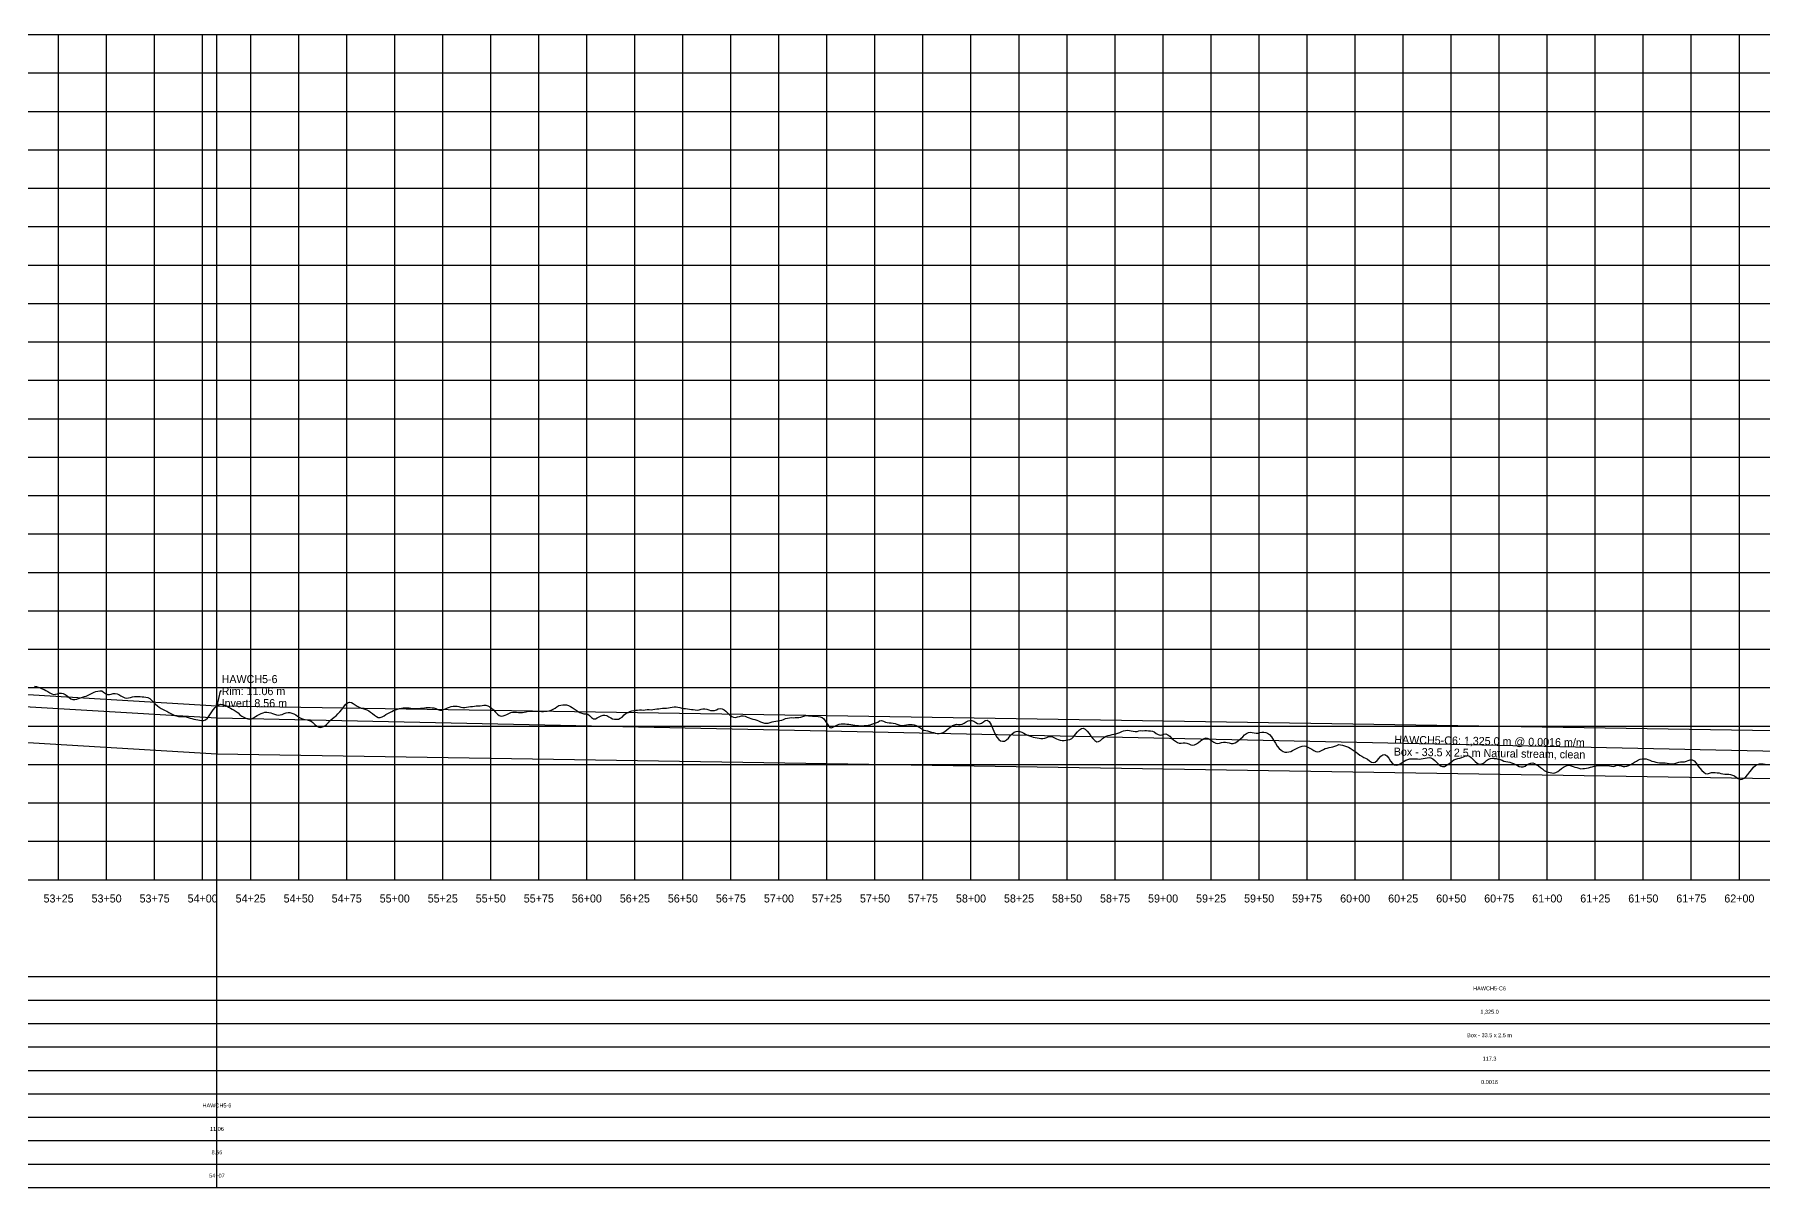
# Model space of a CAD drawing. Extents: x -64 to 7102, y -140 to 462.
# Drawn here: x 5313 to 6213, y -140 to 460 of the extents above; entities that cross this region are included whole.
import ezdxf
from ezdxf.enums import TextEntityAlignment as Align

# ---------------------------------------------------------------- set-up
doc = ezdxf.new("R2010")
doc.units = 0
for name, color, linetype in [('Annotation', 7, 'Continuous'), ('Annotation_Table', 254, 'Continuous'), ('Crown', 7, 'Continuous'), ('Grid', 254, 'Continuous'), ('Grid_Text', 7, 'Continuous'), ('Ground_Elevation', 3, 'Continuous'), ('Hydraulic_Grade', 5, 'Continuous'), ('Invert', 7, 'Continuous'), ('Structure', 7, 'Continuous')]:
    doc.layers.add(name, color=color, linetype=linetype)

msp = doc.modelspace()

# ---------------------------------------------------------------- linework, layer by layer
at = {"layer": 'Annotation', "color": 0}
msp.add_lwpolyline([(5409.88, 118.18), (5409.14, 118.18), (5407.44, 110.56)], dxfattribs=at)
msp.add_lwpolyline([(5407.44, 110.56), (5407.24, 111.54), (5408.03, 111.36)], close=True, dxfattribs=at)
at = {"layer": 'Annotation_Table', "color": 254}
for points in [[(5407.44, -140.21), (5407.44, 460)], [(-25, -30.48), (7074.95, -30.48)], [(-25, -42.67), (7074.95, -42.67)], [(-25, -54.86), (7074.95, -54.86)], [(-25, -67.06), (7074.95, -67.06)], [(-25, -79.25), (7074.95, -79.25)], [(-25, -91.44), (7074.95, -91.44)], [(-25, -103.63), (7074.95, -103.63)], [(-25, -115.82), (7074.95, -115.82)], [(-25, -128.02), (7074.95, -128.02)], [(-25, -140.21), (7074.95, -140.21)]]:
    msp.add_lwpolyline(points, dxfattribs=at)
at = {"layer": 'Crown', "color": 0}
for points in [[(3594.33, 219.29), (5407.44, 110.56)], [(5407.44, 110.56), (5407.44, 110.56)], [(5407.44, 110.56), (6732.45, 89.49)]]:
    msp.add_lwpolyline(points, dxfattribs=at)
at = {"layer": 'Grid', "color": 254}
for points in [[(-25, 460), (7075, 460)], [(5325, 20), (5325, 460)], [(5350, 20), (5350, 460)], [(5375, 20), (5375, 460)], [(5400, 20), (5400, 460)], [(5425, 20), (5425, 460)], [(5450, 20), (5450, 460)], [(5475, 20), (5475, 460)], [(5500, 20), (5500, 460)], [(5525, 20), (5525, 460)], [(5550, 20), (5550, 460)], [(5575, 20), (5575, 460)], [(5600, 20), (5600, 460)], [(5625, 20), (5625, 460)], [(5650, 20), (5650, 460)], [(5675, 20), (5675, 460)], [(5700, 20), (5700, 460)], [(5725, 20), (5725, 460)], [(5750, 20), (5750, 460)], [(5775, 20), (5775, 460)], [(5800, 20), (5800, 460)], [(5825, 20), (5825, 460)], [(5850, 20), (5850, 460)], [(5875, 20), (5875, 460)], [(5900, 20), (5900, 460)], [(5925, 20), (5925, 460)], [(5950, 20), (5950, 460)], [(5975, 20), (5975, 460)], [(6000, 20), (6000, 460)], [(6025, 20), (6025, 460)], [(6050, 20), (6050, 460)], [(6075, 20), (6075, 460)], [(6100, 20), (6100, 460)], [(6125, 20), (6125, 460)], [(6150, 20), (6150, 460)], [(6175, 20), (6175, 460)], [(6200, 20), (6200, 460)], [(-25, 440), (7075, 440)], [(-25, 420), (7075, 420)], [(-25, 400), (7075, 400)], [(-25, 380), (7075, 380)], [(-25, 360), (7075, 360)], [(-25, 340), (7075, 340)], [(-25, 320), (7075, 320)], [(-25, 300), (7075, 300)], [(-25, 280), (7075, 280)], [(-25, 260), (7075, 260)], [(-25, 240), (7075, 240)], [(-25, 220), (7075, 220)], [(-25, 200), (7075, 200)], [(-25, 180), (7075, 180)], [(-25, 160), (7075, 160)], [(-25, 140), (7075, 140)], [(-25, 120), (7075, 120)], [(-25, 100), (7075, 100)], [(-25, 80), (7075, 80)], [(-25, 60), (7075, 60)], [(-25, 40), (7075, 40)], [(-25, 20), (7075, 20)]]:
    msp.add_lwpolyline(points, dxfattribs=at)
at = {"layer": 'Ground_Elevation', "color": 3}
msp.add_lwpolyline([(5312.44, 120.78), (5313.44, 120.55), (5314.44, 120.24), (5315.44, 119.91), (5316.44, 119.45), (5317.44, 118.98), (5318.44, 118.53), (5319.44, 118.01), (5320.44, 117.32), (5321.44, 116.74), (5322.44, 116.44), (5323.44, 116.56), (5324.44, 116.85), (5325.44, 117.08), (5326.44, 117.13), (5327.44, 116.97), (5328.44, 116.48), (5329.44, 115.71), (5330.44, 114.81), (5331.44, 114.14), (5332.44, 113.78), (5333.44, 113.74), (5334.44, 113.91), (5335.44, 114.29), (5336.44, 114.73), (5337.44, 115.08), (5338.44, 115.31), (5339.44, 115.61), (5340.44, 116.12), (5341.44, 116.67), (5342.44, 117.18), (5343.44, 117.59), (5344.44, 117.93), (5345.44, 118.22), (5346.44, 118.39), (5347.44, 118.25), (5348.44, 117.68), (5349.44, 116.97), (5350.44, 116.47), (5351.44, 116.42), (5352.44, 116.64), (5353.44, 116.88), (5354.44, 116.95), (5355.44, 116.77), (5356.44, 116.37), (5357.44, 115.8), (5358.44, 115.14), (5359.44, 114.63), (5360.44, 114.45), (5361.44, 114.61), (5362.44, 114.91), (5363.44, 115.23), (5364.44, 115.41), (5365.44, 115.44), (5366.44, 115.42), (5367.44, 115.35), (5368.44, 115.27), (5369.44, 115.19), (5370.44, 115.09), (5371.44, 114.79), (5372.44, 114.27), (5373.44, 113.4), (5374.44, 112.41), (5375.44, 111.43), (5376.44, 110.53), (5377.44, 109.76), (5378.44, 109.12), (5379.44, 108.63), (5380.44, 108.17), (5381.44, 107.69), (5382.44, 107.12), (5383.44, 106.54), (5384.44, 106.01), (5385.44, 105.56), (5386.44, 105.23), (5387.44, 105.04), (5388.44, 104.95), (5389.44, 104.95), (5390.44, 104.96), (5391.44, 104.78), (5392.44, 104.48), (5393.44, 104.17), (5394.44, 103.89), (5395.44, 103.63), (5396.44, 103.37), (5397.44, 103.16), (5398.44, 103.03), (5399.44, 102.96), (5400.44, 102.97), (5401.44, 103.32), (5402.44, 104.07), (5403.44, 105.3), (5404.44, 106.82), (5405.44, 108.38), (5406.44, 109.65), (5407.44, 110.56), (5408.44, 111.12), (5409.44, 111.35), (5410.44, 111.29), (5411.44, 110.94), (5412.44, 110.44), (5413.44, 109.85), (5414.44, 109.3), (5415.44, 108.8), (5416.44, 108.3), (5417.44, 107.65), (5418.44, 106.8), (5419.44, 105.91), (5420.44, 105.13), (5421.44, 104.57), (5422.44, 104.14), (5423.44, 103.67), (5424.44, 103.53), (5425.44, 103.8), (5426.44, 104.36), (5427.44, 105), (5428.44, 105.57), (5429.44, 106.07), (5430.44, 106.51), (5431.44, 106.9), (5432.44, 107.18), (5433.44, 107.23), (5434.44, 107.13), (5435.44, 106.9), (5436.44, 106.59), (5437.44, 106.25), (5438.44, 105.92), (5439.44, 105.74), (5440.44, 105.8), (5441.44, 106.08), (5442.44, 106.53), (5443.44, 106.92), (5444.44, 107.08), (5445.44, 107), (5446.44, 106.75), (5447.44, 106.39), (5448.44, 105.9), (5449.44, 105.2), (5450.44, 104.43), (5451.44, 103.86), (5452.44, 103.57), (5453.44, 103.39), (5454.44, 103.21), (5455.44, 102.95), (5456.44, 102.56), (5457.44, 101.92), (5458.44, 100.86), (5459.44, 99.94), (5460.44, 99.39), (5461.44, 99.3), (5462.44, 99.51), (5463.44, 99.96), (5464.44, 100.73), (5465.44, 101.79), (5466.44, 102.89), (5467.44, 103.81), (5468.44, 104.59), (5469.44, 105.4), (5470.44, 106.31), (5471.44, 107.38), (5472.44, 108.63), (5473.44, 109.99), (5474.44, 111.19), (5475.44, 112.06), (5476.44, 112.43), (5477.44, 112.32), (5478.44, 111.69), (5479.44, 110.96), (5480.44, 110.29), (5481.44, 109.76), (5482.44, 109.38), (5483.44, 109.11), (5484.44, 108.87), (5485.44, 108.51), (5486.44, 107.95), (5487.44, 107.24), (5488.44, 106.45), (5489.44, 105.64), (5490.44, 104.92), (5491.44, 104.53), (5492.44, 104.5), (5493.44, 104.87), (5494.44, 105.4), (5495.44, 105.96), (5496.44, 106.46), (5497.44, 106.99), (5498.44, 107.57), (5499.44, 108.05), (5500.44, 108.45), (5501.44, 108.86), (5502.44, 109.16), (5503.44, 109.33), (5504.44, 109.47), (5505.44, 109.53), (5506.44, 109.52), (5507.44, 109.43), (5508.44, 109.28), (5509.44, 109.15), (5510.44, 109.06), (5511.44, 109.05), (5512.44, 109.13), (5513.44, 109.25), (5514.44, 109.39), (5515.44, 109.52), (5516.44, 109.61), (5517.44, 109.65), (5518.44, 109.61), (5519.44, 109.53), (5520.44, 109.42), (5521.44, 109.05), (5522.44, 108.56), (5523.44, 108.25), (5524.44, 108.26), (5525.44, 108.53), (5526.44, 109.02), (5527.44, 109.48), (5528.44, 109.84), (5529.44, 110.12), (5530.44, 110.34), (5531.44, 110.42), (5532.44, 110.36), (5533.44, 110.15), (5534.44, 109.88), (5535.44, 109.68), (5536.44, 109.7), (5537.44, 109.84), (5538.44, 110), (5539.44, 110.11), (5540.44, 110.23), (5541.44, 110.38), (5542.44, 110.49), (5543.44, 110.52), (5544.44, 110.56), (5545.44, 110.65), (5546.44, 110.86), (5547.44, 110.9), (5548.44, 110.6), (5549.44, 110.02), (5550.44, 109.29), (5551.44, 108.36), (5552.44, 107.28), (5553.44, 106.24), (5554.44, 105.47), (5555.44, 105.17), (5556.44, 105.27), (5557.44, 105.6), (5558.44, 106), (5559.44, 106.45), (5560.44, 107.03), (5561.44, 107.28), (5562.44, 107.22), (5563.44, 107.17), (5564.44, 107.11), (5565.44, 107.05), (5566.44, 107.05), (5567.44, 107.17), (5568.44, 107.4), (5569.44, 107.72), (5570.44, 107.78), (5571.44, 107.75), (5572.44, 107.73), (5573.44, 107.71), (5574.44, 107.71), (5575.44, 107.72), (5576.44, 107.65), (5577.44, 107.62), (5578.44, 107.66), (5579.44, 107.75), (5580.44, 107.89), (5581.44, 108.24), (5582.44, 108.77), (5583.44, 109.39), (5584.44, 110.04), (5585.44, 110.62), (5586.44, 110.94), (5587.44, 111.11), (5588.44, 111.11), (5589.44, 111.07), (5590.44, 110.71), (5591.44, 110.19), (5592.44, 109.67), (5593.44, 109.04), (5594.44, 108.2), (5595.44, 107.55), (5596.44, 107.05), (5597.44, 106.64), (5598.44, 106.37), (5599.44, 106.34), (5600.44, 106.16), (5601.44, 105.41), (5602.44, 104.47), (5603.44, 103.8), (5604.44, 103.79), (5605.44, 104.19), (5606.44, 104.83), (5607.44, 105.35), (5608.44, 105.67), (5609.44, 105.71), (5610.44, 105.41), (5611.44, 104.8), (5612.44, 104.19), (5613.44, 103.75), (5614.44, 103.61), (5615.44, 103.58), (5616.44, 103.66), (5617.44, 104.02), (5618.44, 104.67), (5619.44, 105.78), (5620.44, 106.67), (5621.44, 107.13), (5622.44, 107.58), (5623.44, 107.9), (5624.44, 108.08), (5625.44, 108.19), (5626.44, 108.29), (5627.44, 108.42), (5628.44, 108.43), (5629.44, 108.34), (5630.44, 108.41), (5631.44, 108.56), (5632.44, 108.55), (5633.44, 108.51), (5634.44, 108.56), (5635.44, 108.71), (5636.44, 108.9), (5637.44, 109.04), (5638.44, 109.16), (5639.44, 109.29), (5640.44, 109.29), (5641.44, 109.3), (5642.44, 109.42), (5643.44, 109.6), (5644.44, 109.8), (5645.44, 109.95), (5646.44, 110.02), (5647.44, 109.9), (5648.44, 109.67), (5649.44, 109.35), (5650.44, 109.15), (5651.44, 109.08), (5652.44, 108.92), (5653.44, 108.73), (5654.44, 108.64), (5655.44, 108.54), (5656.44, 108.41), (5657.44, 108.35), (5658.44, 108.48), (5659.44, 108.8), (5660.44, 109), (5661.44, 108.97), (5662.44, 108.71), (5663.44, 108.38), (5664.44, 108.13), (5665.44, 108.05), (5666.44, 108.18), (5667.44, 108.47), (5668.44, 108.89), (5669.44, 109.17), (5670.44, 109.04), (5671.44, 108.49), (5672.44, 107.66), (5673.44, 106.73), (5674.44, 105.79), (5675.44, 105.05), (5676.44, 104.62), (5677.44, 104.52), (5678.44, 104.71), (5679.44, 105.02), (5680.44, 105.24), (5681.44, 105.27), (5682.44, 105.06), (5683.44, 104.66), (5684.44, 104.23), (5685.44, 103.88), (5686.44, 103.64), (5687.44, 103.37), (5688.44, 103.06), (5689.44, 102.66), (5690.44, 102.22), (5691.44, 101.79), (5692.44, 101.51), (5693.44, 101.43), (5694.44, 101.58), (5695.44, 101.82), (5696.44, 102.12), (5697.44, 102.39), (5698.44, 102.61), (5699.44, 102.76), (5700.44, 102.92), (5701.44, 103.13), (5702.44, 103.47), (5703.44, 103.85), (5704.44, 104.16), (5705.44, 104.33), (5706.44, 104.38), (5707.44, 104.36), (5708.44, 104.39), (5709.44, 104.43), (5710.44, 104.5), (5711.44, 104.68), (5712.44, 104.96), (5713.44, 105.3), (5714.44, 105.44), (5715.44, 105.4), (5716.44, 105.25), (5717.44, 105.19), (5718.44, 105.19), (5719.44, 105.19), (5720.44, 105.04), (5721.44, 104.82), (5722.44, 104.47), (5723.44, 103.73), (5724.44, 102.22), (5725.44, 100.56), (5726.44, 99.3), (5727.44, 99.1), (5728.44, 99.6), (5729.44, 100.15), (5730.44, 100.58), (5731.44, 100.9), (5732.44, 101.08), (5733.44, 101.14), (5734.44, 101.12), (5735.44, 101.05), (5736.44, 100.95), (5737.44, 100.81), (5738.44, 100.67), (5739.44, 100.51), (5740.44, 100.37), (5741.44, 100.25), (5742.44, 100.17), (5743.44, 100.17), (5744.44, 100.24), (5745.44, 100.36), (5746.44, 100.49), (5747.44, 100.67), (5748.44, 100.97), (5749.44, 101.29), (5750.44, 101.59), (5751.44, 102.07), (5752.44, 102.77), (5753.44, 102.89), (5754.44, 102.46), (5755.44, 102.05), (5756.44, 101.78), (5757.44, 101.68), (5758.44, 101.63), (5759.44, 101.52), (5760.44, 101.32), (5761.44, 101.01), (5762.44, 100.64), (5763.44, 100.37), (5764.44, 100.33), (5765.44, 100.44), (5766.44, 100.6), (5767.44, 100.75), (5768.44, 100.83), (5769.44, 100.78), (5770.44, 100.6), (5771.44, 100.26), (5772.44, 99.8), (5773.44, 99.2), (5774.44, 98.48), (5775.44, 97.92), (5776.44, 97.71), (5777.44, 97.48), (5778.44, 97.19), (5779.44, 96.87), (5780.44, 96.57), (5781.44, 96.32), (5782.44, 96.15), (5783.44, 96.12), (5784.44, 96.26), (5785.44, 96.63), (5786.44, 97.23), (5787.44, 98), (5788.44, 98.83), (5789.44, 99.59), (5790.44, 100.23), (5791.44, 100.7), (5792.44, 100.92), (5793.44, 100.85), (5794.44, 100.84), (5795.44, 101.05), (5796.44, 101.52), (5797.44, 102.15), (5798.44, 102.65), (5799.44, 102.89), (5800.44, 102.85), (5801.44, 102.46), (5802.44, 101.83), (5803.44, 101.29), (5804.44, 101.07), (5805.44, 101.46), (5806.44, 102.24), (5807.44, 102.96), (5808.44, 103.02), (5809.44, 102.29), (5810.44, 100.67), (5811.44, 98.48), (5812.44, 96.14), (5813.44, 94.27), (5814.44, 93.01), (5815.44, 92.35), (5816.44, 92.1), (5817.44, 92.17), (5818.44, 92.76), (5819.44, 93.73), (5820.44, 94.93), (5821.44, 96.01), (5822.44, 96.75), (5823.44, 97.14), (5824.44, 97.32), (5825.44, 97.22), (5826.44, 96.87), (5827.44, 96.26), (5828.44, 95.71), (5829.44, 95.32), (5830.44, 94.92), (5831.44, 94.51), (5832.44, 94.19), (5833.44, 94.01), (5834.44, 93.86), (5835.44, 93.67), (5836.44, 93.53), (5837.44, 93.53), (5838.44, 93.74), (5839.44, 94.12), (5840.44, 94.48), (5841.44, 94.53), (5842.44, 94.31), (5843.44, 93.89), (5844.44, 93.39), (5845.44, 92.95), (5846.44, 92.65), (5847.44, 92.51), (5848.44, 92.49), (5849.44, 92.58), (5850.44, 92.74), (5851.44, 92.92), (5852.44, 93.45), (5853.44, 94.45), (5854.44, 95.7), (5855.44, 96.93), (5856.44, 98.03), (5857.44, 98.72), (5858.44, 98.9), (5859.44, 98.32), (5860.44, 97.37), (5861.44, 96.18), (5862.44, 94.81), (5863.44, 93.5), (5864.44, 92.42), (5865.44, 91.81), (5866.44, 91.9), (5867.44, 92.52), (5868.44, 93.43), (5869.44, 94.23), (5870.44, 94.8), (5871.44, 95.02), (5872.44, 95.3), (5873.44, 95.56), (5874.44, 95.69), (5875.44, 95.91), (5876.44, 96.27), (5877.44, 96.69), (5878.44, 97.13), (5879.44, 97.51), (5880.44, 97.74), (5881.44, 97.8), (5882.44, 97.68), (5883.44, 97.47), (5884.44, 97.27), (5885.44, 97.17), (5886.44, 97.24), (5887.44, 97.44), (5888.44, 97.66), (5889.44, 97.47), (5890.44, 97.61), (5891.44, 97.67), (5892.44, 97.59), (5893.44, 97.43), (5894.44, 97.25), (5895.44, 96.9), (5896.44, 96.18), (5897.44, 95.58), (5898.44, 95.31), (5899.44, 95.46), (5900.44, 95.72), (5901.44, 95.86), (5902.44, 95.5), (5903.44, 94.75), (5904.44, 93.75), (5905.44, 92.88), (5906.44, 92.13), (5907.44, 91.48), (5908.44, 91.11), (5909.44, 91.02), (5910.44, 91.19), (5911.44, 91.27), (5912.44, 91.12), (5913.44, 90.7), (5914.44, 90.26), (5915.44, 90), (5916.44, 90.14), (5917.44, 90.7), (5918.44, 91.49), (5919.44, 92.31), (5920.44, 93.04), (5921.44, 93.55), (5922.44, 93.78), (5923.44, 93.52), (5924.44, 92.96), (5925.44, 92.31), (5926.44, 91.65), (5927.44, 91.1), (5928.44, 90.89), (5929.44, 91.16), (5930.44, 91.41), (5931.44, 91.54), (5932.44, 91.53), (5933.44, 91.41), (5934.44, 91.21), (5935.44, 90.94), (5936.44, 90.84), (5937.44, 91.22), (5938.44, 91.84), (5939.44, 92.6), (5940.44, 93.5), (5941.44, 94.43), (5942.44, 95.35), (5943.44, 96.12), (5944.44, 96.64), (5945.44, 96.84), (5946.44, 96.65), (5947.44, 96.4), (5948.44, 96.22), (5949.44, 96.35), (5950.44, 96.58), (5951.44, 96.81), (5952.44, 96.86), (5953.44, 96.72), (5954.44, 96.33), (5955.44, 95.58), (5956.44, 94.32), (5957.44, 92.66), (5958.44, 91.03), (5959.44, 89.59), (5960.44, 88.34), (5961.44, 87.37), (5962.44, 86.74), (5963.44, 86.45), (5964.44, 86.45), (5965.44, 86.6), (5966.44, 86.83), (5967.44, 87.25), (5968.44, 87.77), (5969.44, 88.3), (5970.44, 88.75), (5971.44, 89.16), (5972.44, 89.47), (5973.44, 89.62), (5974.44, 89.47), (5975.44, 89.07), (5976.44, 88.54), (5977.44, 87.93), (5978.44, 87.31), (5979.44, 86.8), (5980.44, 86.59), (5981.44, 86.75), (5982.44, 87.25), (5983.44, 87.78), (5984.44, 88.24), (5985.44, 88.55), (5986.44, 88.78), (5987.44, 88.99), (5988.44, 89.21), (5989.44, 89.53), (5990.44, 89.93), (5991.44, 90.32), (5992.44, 90.3), (5993.44, 90.05), (5994.44, 89.76), (5995.44, 89.41), (5996.44, 88.99), (5997.44, 88.46), (5998.44, 87.83), (5999.44, 87.14), (6000.44, 86.4), (6001.44, 85.65), (6002.44, 84.92), (6003.44, 84.26), (6004.44, 83.68), (6005.44, 83.19), (6006.44, 82.7), (6007.44, 81.94), (6008.44, 81.27), (6009.44, 80.97), (6010.44, 81.26), (6011.44, 82.04), (6012.44, 83.19), (6013.44, 84.31), (6014.44, 85.09), (6015.44, 85.23), (6016.44, 84.51), (6017.44, 83.21), (6018.44, 81.66), (6019.44, 80.5), (6020.44, 79.83), (6021.44, 79.66), (6022.44, 79.87), (6023.44, 80.33), (6024.44, 80.96), (6025.44, 81.64), (6026.44, 82.23), (6027.44, 82.65), (6028.44, 82.87), (6029.44, 82.97), (6030.44, 82.98), (6031.44, 82.92), (6032.44, 82.85), (6033.44, 82.83), (6034.44, 82.93), (6035.44, 83.08), (6036.44, 83.25), (6037.44, 83.46), (6038.44, 83.6), (6039.44, 83.47), (6040.44, 82.91), (6041.44, 82.07), (6042.44, 81.04), (6043.44, 80.08), (6044.44, 79.32), (6045.44, 78.91), (6046.44, 78.98), (6047.44, 79.42), (6048.44, 80.13), (6049.44, 80.92), (6050.44, 81.69), (6051.44, 82.33), (6052.44, 82.78), (6053.44, 83.07), (6054.44, 83.29), (6055.44, 83.62), (6056.44, 84.04), (6057.44, 84.45), (6058.44, 84.61), (6059.44, 84.38), (6060.44, 83.68), (6061.44, 82.65), (6062.44, 81.55), (6063.44, 80.68), (6064.44, 80.2), (6065.44, 80.15), (6066.44, 80.57), (6067.44, 81.27), (6068.44, 82.09), (6069.44, 82.73), (6070.44, 83.09), (6071.44, 83.21), (6072.44, 83.18), (6073.44, 83.05), (6074.44, 82.84), (6075.44, 82.54), (6076.44, 82.16), (6077.44, 81.8), (6078.44, 81.56), (6079.44, 81.38), (6080.44, 81.17), (6081.44, 80.84), (6082.44, 80.42), (6083.44, 79.95), (6084.44, 79.42), (6085.44, 78.98), (6086.44, 78.68), (6087.44, 78.78), (6088.44, 79.19), (6089.44, 79.82), (6090.44, 80.41), (6091.44, 80.76), (6092.44, 80.77), (6093.44, 80.43), (6094.44, 79.88), (6095.44, 79.22), (6096.44, 78.48), (6097.44, 77.66), (6098.44, 76.86), (6099.44, 76.35), (6100.44, 76.07), (6101.44, 75.85), (6102.44, 75.63), (6103.44, 75.52), (6104.44, 75.75), (6105.44, 76.3), (6106.44, 77.08), (6107.44, 77.84), (6108.44, 78.54), (6109.44, 79.13), (6110.44, 79.53), (6111.44, 79.58), (6112.44, 79.24), (6113.44, 78.9), (6114.44, 78.63), (6115.44, 78.4), (6116.44, 78), (6117.44, 77.76), (6118.44, 77.84), (6119.44, 77.96), (6120.44, 78.12), (6121.44, 78.33), (6122.44, 78.57), (6123.44, 78.81), (6124.44, 79.04), (6125.44, 79.23), (6126.44, 79.39), (6127.44, 79.49), (6128.44, 79.54), (6129.44, 79.54), (6130.44, 79.49), (6131.44, 79.39), (6132.44, 79.26), (6133.44, 79.1), (6134.44, 78.98), (6135.44, 79.28), (6136.44, 79.66), (6137.44, 79.54), (6138.44, 79.27), (6139.44, 79.01), (6140.44, 78.9), (6141.44, 79.03), (6142.44, 79.4), (6143.44, 79.96), (6144.44, 80.56), (6145.44, 81.14), (6146.44, 81.74), (6147.44, 82.33), (6148.44, 82.79), (6149.44, 83), (6150.44, 83), (6151.44, 82.85), (6152.44, 82.54), (6153.44, 82.17), (6154.44, 81.79), (6155.44, 81.47), (6156.44, 81.23), (6157.44, 81), (6158.44, 80.86), (6159.44, 80.81), (6160.44, 80.8), (6161.44, 80.77), (6162.44, 80.7), (6163.44, 80.52), (6164.44, 80.39), (6165.44, 80.35), (6166.44, 80.56), (6167.44, 80.88), (6168.44, 81.18), (6169.44, 81.34), (6170.44, 81.3), (6171.44, 81.42), (6172.44, 81.7), (6173.44, 82.02), (6174.44, 82.34), (6175.44, 82.47), (6176.44, 81.82), (6177.44, 80.64), (6178.44, 79.32), (6179.44, 78.05), (6180.44, 76.94), (6181.44, 75.91), (6182.44, 75.3), (6183.44, 75.2), (6184.44, 75.43), (6185.44, 75.81), (6186.44, 75.8), (6187.44, 75.76), (6188.44, 75.7), (6189.44, 75.58), (6190.44, 75.34), (6191.44, 75.13), (6192.44, 74.98), (6193.44, 74.99), (6194.44, 74.93), (6195.44, 74.8), (6196.44, 74.51), (6197.44, 74), (6198.44, 73.28), (6199.44, 72.64), (6200.44, 72.24), (6201.44, 72.28), (6202.44, 72.78), (6203.44, 73.63), (6204.44, 74.81), (6205.44, 76.1), (6206.44, 77.39), (6207.44, 78.55), (6208.44, 79.41), (6209.44, 79.97), (6210.44, 80.24), (6211.44, 80.33), (6212.44, 80.25), (6213.44, 80.11)], dxfattribs=at)
at = {"layer": 'Hydraulic_Grade', "color": 5}
for points in [[(3594.33, 211.17), (5407.44, 104.22)], [(5407.44, 104.22), (5407.44, 104.22)], [(5407.44, 104.22), (6732.45, 76.03)]]:
    msp.add_lwpolyline(points, dxfattribs=at)
at = {"layer": 'Invert', "color": 0}
for points in [[(3594.33, 194.29), (5407.44, 85.56)], [(5407.44, 85.56), (5407.44, 85.56)], [(5407.44, 85.56), (6732.45, 64.49)]]:
    msp.add_lwpolyline(points, dxfattribs=at)
at = {"layer": 'Structure', "color": 0}
msp.add_lwpolyline([(5407.44, 110.56), (5407.44, 85.56)], dxfattribs=at)
msp.add_lwpolyline([(5407.44, 110.56), (5407.44, 85.56)], dxfattribs=at)

# ---------------------------------------------------------------- texts
at = {"layer": 'Annotation', "color": 0}
for s, height, p in [('HAWCH5-6', 4.167, (5409.88, 124.43)), ('Rim: 11.06 m', 4.1667, (5409.88, 118.18)), ('Invert: 8.56 m', 4.1667, (5409.88, 111.93))]:
    msp.add_text(s, height=height, dxfattribs=at).set_placement(p, align=Align.MIDDLE_LEFT)
for s, p in [('HAWCH5-C6: 1,325.0 m @ 0.0016 m/m', (6069.95, 92.16)), ('Box - 33.5 x 2.5 m Natural stream, clean', (6069.95, 85.91))]:
    msp.add_text(s, height=4.1667, rotation=359.08897, dxfattribs=at).set_placement(p, align=Align.MIDDLE_CENTER)
at = {"layer": 'Annotation_Table', "color": 0}
for s, height, p in [('HAWCH5-C6', 2.083, (6069.95, -36.58)), ('1,325.0', 2.083, (6069.95, -48.77)), ('Box - 33.5 x 2.5 m', 2.0833, (6069.95, -60.96)), ('117.3', 2.083, (6069.95, -73.15)), ('0.0016', 2.083, (6069.95, -85.34)), ('HAWCH5-6', 2.083, (5407.44, -97.54)), ('11.06', 2.083, (5407.44, -109.73)), ('8.56', 2.083, (5407.44, -121.92)), ('54+07', 2.083, (5407.44, -134.11))]:
    msp.add_text(s, height=height, dxfattribs=at).set_placement(p, align=Align.MIDDLE_CENTER)
at = {"layer": 'Grid_Text', "color": 0}
for s, p in [('53+25', (5325, 12.3)), ('53+50', (5350, 12.3)), ('53+75', (5375, 12.3)), ('54+00', (5400, 12.3)), ('54+25', (5425, 12.3)), ('54+50', (5450, 12.3)), ('54+75', (5475, 12.3)), ('55+00', (5500, 12.3)), ('55+25', (5525, 12.3)), ('55+50', (5550, 12.3)), ('55+75', (5575, 12.3)), ('56+00', (5600, 12.3)), ('56+25', (5625, 12.3)), ('56+50', (5650, 12.3)), ('56+75', (5675, 12.3)), ('57+00', (5700, 12.3)), ('57+25', (5725, 12.3)), ('57+50', (5750, 12.3)), ('57+75', (5775, 12.3)), ('58+00', (5800, 12.3)), ('58+25', (5825, 12.3)), ('58+50', (5850, 12.3)), ('58+75', (5875, 12.3)), ('59+00', (5900, 12.3)), ('59+25', (5925, 12.3)), ('59+50', (5950, 12.3)), ('59+75', (5975, 12.3)), ('60+00', (6000, 12.3)), ('60+25', (6025, 12.3)), ('60+50', (6050, 12.3)), ('60+75', (6075, 12.3)), ('61+00', (6100, 12.3)), ('61+25', (6125, 12.3)), ('61+50', (6150, 12.3)), ('61+75', (6175, 12.3)), ('62+00', (6200, 12.3))]:
    msp.add_text(s, height=4.167, dxfattribs=at).set_placement(p, align=Align.TOP_CENTER)

doc.saveas('drawing.dxf')
